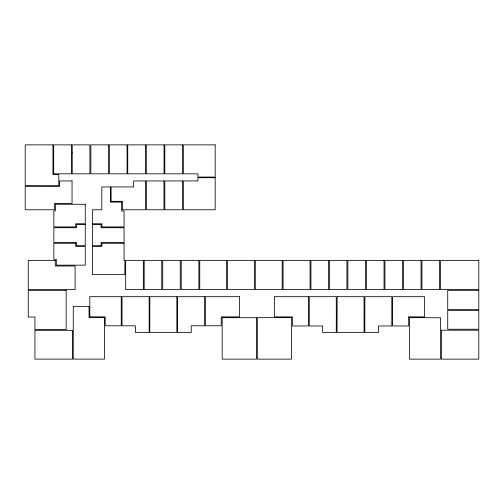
<?xml version="1.0" encoding="UTF-8"?>
<svg xmlns="http://www.w3.org/2000/svg" width="504" height="504" viewBox="0 0 504 504"><rect width="100%" height="100%" fill="white"/><g stroke="black" fill="none" stroke-linecap="round" stroke-linejoin="round"><path stroke-width="0.76" d="M72.242 152.8L72.242 173.836L89.907 173.836L89.907 144.862L72.242 144.862L72.242 152.8M408.668 316.89L408.668 325.968L392.61 325.968L392.61 296.68L424.551 296.68L424.551 316.89L408.668 316.89M441.378 330.196L441.378 359.138L478.8 359.138L478.8 330.196L441.378 330.196M143.35 260.474L143.35 289.573L125.672 289.573L125.672 260.474L143.35 260.474M337.138 296.68L337.05 332.476L364.046 332.476L364.046 296.68L337.138 296.68M364.877 298.784L364.814 332.476L378.479 332.476L378.479 325.968L391.803 325.968L391.803 296.68L364.814 296.68L364.877 298.784M336.326 314.906L336.25 332.476L322.623 332.476L322.623 325.968L309.261 325.968L309.261 296.68L336.25 296.68L336.326 314.906M52.933 144.862L25.2 144.862L25.2 185.629L58.798 185.686L58.798 174.604L52.933 174.604L52.933 144.862M71.461 144.862L53.701 144.862L53.701 173.836L71.461 173.836L71.461 144.862M108.467 144.862L90.859 144.862L90.859 173.836L108.467 173.836L108.467 144.862M127.052 144.862L109.343 144.862L109.343 173.836L127.052 173.836L127.052 144.862M145.549 144.862L127.751 144.862L127.751 173.836L145.549 173.836L145.549 144.862M164.046 144.862L146.305 144.862L146.305 173.836L164.046 173.836L164.046 144.862M182.561 144.862L164.814 144.862L164.814 173.836L182.561 173.836L182.561 144.862M215.183 144.862L183.336 144.862L183.336 173.836L197.94 173.836L197.94 177.068L215.183 177.068L215.183 144.862M215.183 177.717L197.94 177.717L197.94 180.949L183.362 180.949L183.362 209.777L215.183 209.777L215.183 177.717M72.047 180.949L59.573 180.949L59.573 186.398L25.2 186.398L25.2 209.777L54.501 209.777L54.501 203.465L72.047 203.465L72.047 180.949M145.435 180.949L133.642 180.949L133.642 186.934L111.113 186.934L111.113 201.335L122.447 201.335L122.447 209.79L145.435 209.777L145.435 180.949M163.958 180.949L146.412 180.949L146.412 209.777L163.958 209.777L163.958 180.949M182.473 180.949L164.814 180.949L164.814 209.777L182.473 209.777L182.473 180.949M110.477 186.934L101.821 186.934L101.821 209.777L92.371 209.777L92.371 223.763L101.884 223.763L101.884 226.932L124.072 226.932L124.072 210.993L121.647 210.993L121.647 202.104L110.477 202.104L110.477 186.934M85.258 204.265L55.39 204.265L55.39 210.905L53.852 210.905L53.852 226.932L75.72 226.932L75.72 223.763L85.258 223.763L85.258 204.265M85.258 224.564L76.52 224.564L76.52 227.732L53.852 227.732L53.852 242.487L76.52 242.487L76.52 245.662L85.258 245.662L85.258 224.564M101.109 224.564L92.371 224.564L92.371 245.662L101.109 245.662L101.109 242.518L124.072 242.518L124.072 227.732L101.109 227.732L101.109 224.564M75.72 243.287L53.852 243.287L53.852 259.358L56.309 259.358L56.309 265.154L85.258 265.154L85.258 246.462L75.72 246.462L75.72 243.287M124.072 243.287L101.884 243.287L101.884 246.462L92.371 246.462L92.371 274.516L124.872 274.516L124.872 260.474L124.072 260.474L124.072 243.287M55.276 260.442L28.262 260.442L28.262 289.573L75.096 289.573L75.096 266.017L55.276 266.017L55.276 260.442M161.734 260.474L144.194 260.474L144.194 289.573L161.734 289.573L161.734 260.474M180.249 260.474L162.71 260.474L162.71 289.573L180.249 289.573L180.249 260.474M198.859 260.474L181.232 260.474L181.232 289.573L198.859 289.573L198.859 260.474M226.567 260.474L199.748 260.474L199.748 289.573L226.567 289.573L226.567 260.474M254.35 260.474L227.512 260.474L227.512 289.573L254.35 289.573L254.35 260.474M282.202 260.474L255.301 260.474L255.301 289.573L282.202 289.573L282.202 260.474M310.061 260.474L283.065 260.474L283.065 289.573L310.061 289.573L310.061 260.474M328.488 260.474L310.949 260.474L310.949 289.573L328.488 289.573L328.488 260.474M346.916 260.474L329.377 260.474L329.377 289.573L346.916 289.573L346.916 260.474M365.576 260.474L347.861 260.474L347.861 289.573L365.576 289.573L365.576 260.474M384.042 260.474L366.395 260.474L366.395 289.573L384.042 289.573L384.042 260.474M402.595 260.474L384.936 260.474L384.936 289.573L402.595 289.573L402.595 260.474M421.054 260.474L403.452 260.474L403.452 289.573L421.054 289.573L421.054 260.474M439.595 260.474L421.942 260.474L421.942 289.573L439.595 289.573L439.595 260.474M478.8 260.474L440.546 260.474L440.546 289.573L478.8 289.573L478.8 260.474M478.8 290.342L447.722 290.342L447.722 309.569L478.8 309.569L478.8 290.342M66.15 290.373L28.262 290.373L28.262 317.01L34.946 317.01L34.946 329.616L66.15 329.616L66.15 290.373M121.262 296.68L89.825 296.68L89.825 316.852L105.197 316.852L105.197 325.804L121.262 325.804L121.262 296.68M149.159 296.68L122.031 296.68L122.031 325.804L135.393 325.804L135.393 332.476L149.159 332.476L149.159 296.68M176.847 296.68L149.82 296.68L149.82 332.476L176.847 332.476L176.847 296.68M204.605 296.68L177.616 296.68L177.616 332.476L191.243 332.476L191.243 325.779L204.605 325.779L204.605 296.68M239.45 296.68L205.38 296.68L205.38 325.779L221.218 325.779L221.218 316.89L239.45 316.89L239.45 296.68M308.492 296.68L274.359 296.68L274.359 316.89L292.427 316.89L292.427 325.968L308.492 325.968L308.492 296.68M89.05 306.369L73.256 306.369L73.256 359.113L104.397 359.113L104.397 317.659L89.05 317.659L89.05 306.369M478.8 310.369L447.722 310.369L447.722 329.244L478.8 329.244L478.8 310.369M291.602 317.659L257.317 317.659L257.317 359.138L291.602 359.138L291.602 317.659M424.551 317.659L409.437 317.659L409.456 359.138L440.609 359.138L440.609 317.848L424.551 317.659M256.46 317.69L222.176 317.69L222.176 359.138L256.46 359.138L256.46 317.69M72.488 330.341L34.946 330.341L34.946 359.113L72.488 359.113L72.488 330.341"/></g></svg>
